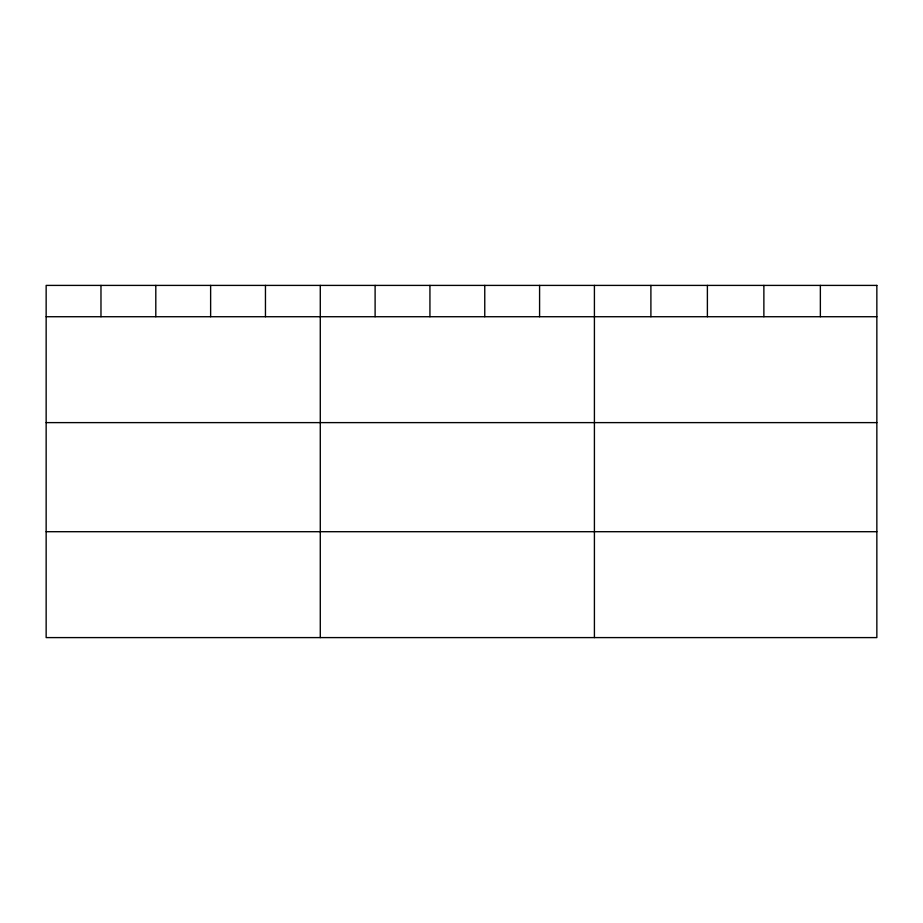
<?xml version="1.0" encoding="UTF-8"?>
<svg xmlns="http://www.w3.org/2000/svg" width="923" height="923" viewBox="0 0 923 923"><rect width="100%" height="100%" fill="white"/><g stroke="black" fill="none" stroke-linecap="round" stroke-linejoin="round"><path stroke-width="1.38" d="M46.15 316.727L876.85 316.727M46.15 422.619L876.85 422.619M46.15 531.706L876.85 531.706M820.362 285.403L820.362 316.727M763.875 285.403L763.875 316.727M707.387 285.403L707.387 316.727M650.9 285.403L650.9 316.727M594.412 285.403L594.412 637.597M539.586 285.403L539.586 316.727M484.76 285.403L484.76 316.727M429.933 285.403L429.933 316.727M375.107 285.403L375.107 316.727M320.281 285.403L320.281 637.597M265.455 285.403L265.455 316.727M210.629 285.403L210.629 316.727M155.802 285.403L155.802 316.727M100.976 285.403L100.976 316.727M876.85 285.403L46.15 285.403L46.15 637.597L876.85 637.597L876.85 285.403"/></g></svg>
